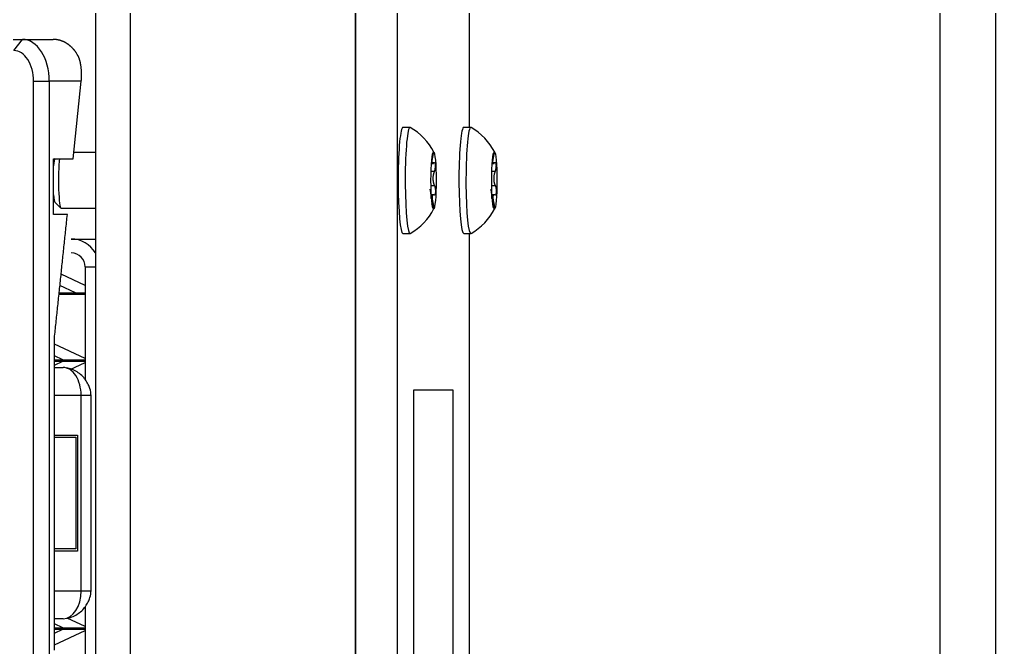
# Model space of a CAD drawing. Header units: millimetres. Extents: x -187347 to 135007, y -6415 to 292048.
# Drawn here: x -51178.1 to -51108.3, y 21621 to 21666 of the extents above; entities that cross this region are included whole.
import ezdxf

# ---------------------------------------------------------------- set-up
doc = ezdxf.new("R2010")
doc.units = ezdxf.units.MM
doc.header["$LTSCALE"] = 100
doc.layers.get('0').update_dxf_attribs({"lineweight": 18})
doc.layers.add('Layout CAT2', color=6, linetype='Continuous')

# ---------------------------------------------------------------- blocks, each defined once
blk = doc.blocks.new('643h346h634')
at = {"color": 0}
for p, q in [((17654.747, -876.401), (17654.747, -1676.401)), ((17650.782, -1676.398), (17650.782, -1420.782)), ((17590.323, -1459.487), (17590.323, -1628.252)), ((17592.813, -1459.487), (17592.813, -1605.252)), ((17608.942, -1473.252), (17608.942, -1575.252)), ((17608.942, -1575.252), (17608.942, -1473.252)), ((17611.929, -1473.252), (17611.929, -1575.252)), ((17617.096, -1520.453), (17617.096, -1483.054)), ((17563.244, -1514.154), (17585.099, -1514.154)), ((17584.486, -1514.954), (17585.099, -1514.154)), ((17585.099, -1514.154), (17587.312, -1514.154)), ((17585.9, -1517.154), (17587.027, -1517.154)), ((17585.9, -1576.154), (17585.9, -1517.154)), ((17589.313, -1517.154), (17587.027, -1517.154)), ((17587.027, -1517.154), (17587.027, -1576.154)), ((17588.734, -1522.704), (17589.313, -1517.154)), ((17612.337, -1520.452), (17612.307, -1520.467)), ((17612.337, -1520.452), (17612.337, -1520.452)), ((17612.843, -1520.452), (17612.337, -1520.452)), ((17612.843, -1520.452), (17612.813, -1520.467)), ((17612.861, -1520.458), (17612.843, -1520.452)), ((17616.688, -1520.452), (17616.658, -1520.467)), ((17616.688, -1520.452), (17616.688, -1520.452)), ((17617.193, -1520.452), (17616.688, -1520.452)), ((17617.193, -1520.452), (17617.163, -1520.467)), ((17617.211, -1520.458), (17617.193, -1520.452)), ((17587.334, -1526.704), (17587.334, -1522.704)), ((17590.323, -1522.252), (17588.782, -1522.252)), ((17614.454, -1522.576), (17614.421, -1522.576)), ((17618.805, -1522.576), (17618.772, -1522.576)), ((17614.378, -1523.043), (17614.518, -1523.043)), ((17614.536, -1522.995), (17614.381, -1522.995)), ((17618.729, -1523.043), (17618.868, -1523.043)), ((17618.886, -1522.995), (17618.732, -1522.995)), ((17614.575, -1523.617), (17614.351, -1523.617)), ((17618.926, -1523.617), (17618.702, -1523.617)), ((17614.345, -1524.606), (17614.583, -1524.606)), ((17618.696, -1524.606), (17618.934, -1524.606)), ((17614.546, -1525.28), (17614.367, -1525.28)), ((17614.554, -1525.294), (17614.368, -1525.294)), ((17618.897, -1525.28), (17618.718, -1525.28)), ((17618.904, -1525.294), (17618.719, -1525.294)), ((17587.427, -1525.816), (17587.851, -1526.244)), ((17587.868, -1526.252), (17590.323, -1526.252)), ((17614.48, -1525.863), (17614.413, -1525.863)), ((17618.831, -1525.863), (17618.764, -1525.863)), ((17588.318, -1526.704), (17587.334, -1526.704)), ((17612.337, -1528.052), (17612.843, -1528.052)), ((17616.688, -1528.052), (17617.193, -1528.052)), ((17617.096, -1565.451), (17617.096, -1528.052)), ((17588.603, -1528.452), (17590.323, -1528.452)), ((17589.599, -1530.452), (17590.323, -1530.452)), ((17589.599, -1530.452), (17589.599, -1538.518)), ((17589.599, -1531.78), (17587.873, -1530.975)), ((17588.907, -1532.302), (17587.789, -1531.781)), ((17587.692, -1532.302), (17588.907, -1532.302)), ((17587.692, -1532.402), (17588.907, -1532.402)), ((17588.907, -1532.402), (17588.907, -1532.302)), ((17588.907, -1532.302), (17589.599, -1532.302)), ((17588.907, -1532.402), (17589.599, -1532.402)), ((17587.41, -1557.904), (17587.41, -1535.404)), ((17589.599, -1537.002), (17587.41, -1535.982)), ((17588.001, -1537.102), (17587.41, -1536.827)), ((17587.41, -1537.478), (17588.001, -1537.202)), ((17587.411, -1537.102), (17588.001, -1537.102)), ((17587.411, -1537.202), (17588.001, -1537.202)), ((17588.001, -1537.102), (17589.599, -1537.102)), ((17588.001, -1537.202), (17588.001, -1537.102)), ((17588.001, -1537.202), (17589.599, -1537.202)), ((17588.513, -1537.809), (17589.599, -1537.302)), ((17587.41, -1537.654), (17588.017, -1537.654)), ((17613.108, -1565.611), (17613.108, -1539.252)), ((17613.108, -1539.252), (17615.917, -1539.252)), ((17615.917, -1539.252), (17615.917, -1573.69)), ((17589.302, -1539.654), (17587.41, -1539.654)), ((17589.302, -1553.654), (17589.302, -1539.654)), ((17590.017, -1553.654), (17590.017, -1539.654)), ((17587.41, -1542.504), (17589.034, -1542.504)), ((17587.41, -1542.654), (17588.919, -1542.654)), ((17588.919, -1542.654), (17588.919, -1550.654)), ((17589.034, -1542.504), (17589.034, -1550.804)), ((17588.919, -1550.654), (17587.41, -1550.654)), ((17589.034, -1550.804), (17587.41, -1550.804)), ((17587.41, -1553.654), (17589.302, -1553.654)), ((17589.599, -1554.79), (17589.599, -1563.052)), ((17589.599, -1556.202), (17588.315, -1555.604)), ((17588.017, -1555.654), (17587.41, -1555.654)), ((17588.001, -1556.302), (17587.41, -1556.027)), ((17587.411, -1556.302), (17588.001, -1556.302)), ((17588.001, -1556.402), (17588.001, -1556.302)), ((17588.001, -1556.302), (17589.599, -1556.302)), ((17587.41, -1556.678), (17588.001, -1556.402)), ((17587.41, -1557.523), (17589.599, -1556.502)), ((17587.411, -1556.402), (17588.001, -1556.402)), ((17588.001, -1556.402), (17589.599, -1556.402))]:
    blk.add_line(p, q, dxfattribs=at)
for centre, start, end in [((17610.673, -1524.252), 27.45506, 60.03825), ((17615.024, -1524.252), 27.45506, 60.03825), ((17610.673, -1524.252), 299.96175, 332.54494), ((17615.024, -1524.252), 299.96175, 332.54494)]:
    blk.add_arc(centre, 4.38, start, end, dxfattribs=at)
for centre, major_axis, ratio, start_param, end_param in [((17585.099, -1517.154), (0, 3), 0.642784, 4.712389, 6.283185), ((17584.486, -1517.154), (0, -2.2), 0.642784, 1.570796, 3.141593), ((17587.55, -1517.154), (0, 3), 0.642784, 5.270685, 5.454319), ((17612.337, -1524.252), (0, 3.8), 0.090637, 0.087267, 3.14168), ((17612.843, -1524.252), (0, 3.8), 0.090637, 0.087267, 3.193811), ((17616.688, -1524.252), (0, 3.8), 0.090637, 0.087267, 3.14168), ((17617.193, -1524.252), (0, 3.8), 0.090637, 0.087267, 3.193811), ((17587.44, -1524.252), (0, 1.571), 0.090637, 0.12418, 0.843703), ((17587.868, -1524.252), (0, 2), 0.090637, 0.660902, 3.14168), ((17587.44, -1524.252), (0, 1.571), 0.090637, 2.297966, 3.050476), ((17588.603, -1530.452), (0, 2), 0.995884, 5.24106, 6.283185), ((17588.603, -1530.452), (0, 1), 0.995884, 4.712389, 6.283185), ((17588.017, -1539.654), (0, -2), 0.642784, 1.570796, 3.141593), ((17588.017, -1553.654), (0, -2), 0.642784, 0, 1.570796)]:
    blk.add_ellipse(centre, major_axis=major_axis, ratio=ratio, start_param=start_param, end_param=end_param, dxfattribs=at)
for centre in [(17614.528, -1524.252), (17618.879, -1524.252)]:
    blk.add_ellipse(centre, major_axis=(0, 2.05), ratio=0.090637, dxfattribs=at)
for points, knots in [([(17588.972, -1515.127), (17588.967, -1515.12), (17588.958, -1515.106), (17588.943, -1515.086), (17588.928, -1515.065), (17588.913, -1515.045), (17588.898, -1515.025), (17588.883, -1515.004), (17588.867, -1514.984), (17588.851, -1514.964), (17588.835, -1514.944), (17588.818, -1514.924), (17588.802, -1514.905), (17588.785, -1514.885), (17588.768, -1514.866), (17588.751, -1514.846), (17588.733, -1514.827), (17588.715, -1514.808), (17588.697, -1514.789), (17588.679, -1514.77), (17588.661, -1514.752), (17588.642, -1514.733), (17588.623, -1514.715), (17588.604, -1514.697), (17588.584, -1514.679), (17588.565, -1514.661), (17588.545, -1514.644), (17588.525, -1514.626), (17588.504, -1514.609), (17588.484, -1514.592), (17588.463, -1514.575), (17588.442, -1514.559), (17588.42, -1514.543), (17588.399, -1514.527), (17588.377, -1514.511), (17588.355, -1514.495), (17588.333, -1514.48), (17588.31, -1514.465), (17588.288, -1514.45), (17588.265, -1514.436), (17588.242, -1514.422), (17588.219, -1514.408), (17588.198, -1514.396), (17588.177, -1514.384), (17588.155, -1514.372), (17588.133, -1514.36), (17588.11, -1514.348), (17588.086, -1514.337), (17588.061, -1514.325), (17588.035, -1514.313), (17588.009, -1514.301), (17587.982, -1514.29), (17587.954, -1514.278), (17587.925, -1514.267), (17587.895, -1514.256), (17587.865, -1514.246), (17587.833, -1514.236), (17587.801, -1514.226), (17587.769, -1514.216), (17587.735, -1514.207), (17587.7, -1514.199), (17587.665, -1514.191), (17587.629, -1514.184), (17587.592, -1514.177), (17587.555, -1514.171), (17587.516, -1514.166), (17587.477, -1514.162), (17587.437, -1514.159), (17587.396, -1514.156), (17587.354, -1514.154), (17587.326, -1514.154), (17587.312, -1514.154)], [0, 0, 0, 0, 0.011255, 0.022574, 0.033955, 0.0454, 0.056908, 0.06848, 0.080115, 0.091813, 0.103574, 0.115399, 0.127287, 0.139239, 0.151254, 0.163332, 0.175474, 0.187679, 0.199947, 0.212279, 0.224674, 0.237133, 0.249655, 0.262241, 0.27489, 0.287602, 0.300378, 0.313218, 0.326121, 0.339087, 0.352117, 0.365211, 0.378368, 0.391588, 0.404872, 0.41822, 0.431631, 0.445106, 0.458644, 0.472246, 0.485911, 0.49964, 0.511421, 0.523592, 0.536154, 0.549107, 0.562451, 0.576186, 0.590312, 0.604829, 0.619737, 0.635035, 0.650725, 0.666806, 0.683278, 0.70014, 0.717394, 0.735039, 0.753074, 0.771501, 0.790319, 0.809527, 0.829127, 0.849118, 0.869499, 0.890272, 0.911436, 0.93299, 0.954936, 0.977272, 1, 1, 1, 1]), ([(17589.313, -1517.154), (17589.314, -1517.145), (17589.316, -1517.127), (17589.318, -1517.099), (17589.321, -1517.072), (17589.323, -1517.046), (17589.325, -1517.019), (17589.327, -1516.994), (17589.329, -1516.968), (17589.33, -1516.943), (17589.332, -1516.918), (17589.333, -1516.894), (17589.334, -1516.869), (17589.335, -1516.846), (17589.336, -1516.822), (17589.336, -1516.799), (17589.337, -1516.777), (17589.337, -1516.754), (17589.338, -1516.732), (17589.338, -1516.711), (17589.338, -1516.69), (17589.338, -1516.669), (17589.338, -1516.648), (17589.338, -1516.628), (17589.338, -1516.608), (17589.337, -1516.589), (17589.337, -1516.57), (17589.336, -1516.551), (17589.336, -1516.533), (17589.335, -1516.515), (17589.335, -1516.497), (17589.334, -1516.48), (17589.333, -1516.463), (17589.332, -1516.447), (17589.331, -1516.431), (17589.331, -1516.415), (17589.33, -1516.399), (17589.329, -1516.384), (17589.328, -1516.369), (17589.327, -1516.355), (17589.326, -1516.341), (17589.323, -1516.311), (17589.319, -1516.264), (17589.313, -1516.203), (17589.306, -1516.142), (17589.298, -1516.083), (17589.289, -1516.025), (17589.28, -1515.969), (17589.27, -1515.914), (17589.259, -1515.86), (17589.248, -1515.808), (17589.237, -1515.757), (17589.225, -1515.707), (17589.212, -1515.658), (17589.199, -1515.611), (17589.19, -1515.58), (17589.186, -1515.565)], [0, 0, 0, 0, 0.016524, 0.032842, 0.048955, 0.064862, 0.080563, 0.096059, 0.111349, 0.126434, 0.141312, 0.155986, 0.170453, 0.184715, 0.198771, 0.212622, 0.226267, 0.239706, 0.25294, 0.265968, 0.27879, 0.291407, 0.303818, 0.316024, 0.328023, 0.339818, 0.351406, 0.362789, 0.373966, 0.384938, 0.395704, 0.406264, 0.416619, 0.426768, 0.436712, 0.44645, 0.455982, 0.465308, 0.474429, 0.483344, 0.492054, 0.500558, 0.539808, 0.578508, 0.616658, 0.654258, 0.691307, 0.727806, 0.763755, 0.799154, 0.834004, 0.868303, 0.902052, 0.935251, 0.9679, 1, 1, 1, 1]), ([(17614.454, -1522.576), (17614.453, -1522.58), (17614.451, -1522.588), (17614.449, -1522.601), (17614.446, -1522.613), (17614.443, -1522.625), (17614.441, -1522.637), (17614.439, -1522.649), (17614.436, -1522.661), (17614.434, -1522.672), (17614.432, -1522.683), (17614.43, -1522.695), (17614.428, -1522.705), (17614.426, -1522.716), (17614.424, -1522.727), (17614.422, -1522.737), (17614.421, -1522.748), (17614.419, -1522.758), (17614.417, -1522.768), (17614.416, -1522.778), (17614.415, -1522.787), (17614.413, -1522.797), (17614.412, -1522.806), (17614.409, -1522.83), (17614.406, -1522.866), (17614.404, -1522.909), (17614.405, -1522.948), (17614.409, -1522.98), (17614.416, -1523.006), (17614.426, -1523.025), (17614.439, -1523.038), (17614.451, -1523.043), (17614.461, -1523.044), (17614.467, -1523.043), (17614.473, -1523.042), (17614.48, -1523.039), (17614.487, -1523.036), (17614.495, -1523.032), (17614.502, -1523.027), (17614.51, -1523.02), (17614.519, -1523.013), (17614.527, -1523.005), (17614.533, -1522.998), (17614.536, -1522.995)], [0, 0, 0, 0, 0.012278, 0.024448, 0.036516, 0.048487, 0.060365, 0.072156, 0.083864, 0.095496, 0.107057, 0.118551, 0.129985, 0.141363, 0.152692, 0.163977, 0.175224, 0.186439, 0.197627, 0.208795, 0.219949, 0.231095, 0.242238, 0.253386, 0.315434, 0.376838, 0.437942, 0.498913, 0.55963, 0.620549, 0.681868, 0.743854, 0.766381, 0.788914, 0.811503, 0.834199, 0.85705, 0.880104, 0.903408, 0.927006, 0.950942, 0.97526, 1, 1, 1, 1]), ([(17614.486, -1522.31), (17614.486, -1522.31), (17614.487, -1522.309), (17614.488, -1522.309), (17614.489, -1522.308), (17614.489, -1522.308), (17614.49, -1522.309), (17614.491, -1522.309), (17614.491, -1522.31), (17614.492, -1522.311), (17614.492, -1522.313), (17614.492, -1522.314), (17614.493, -1522.316), (17614.493, -1522.318), (17614.494, -1522.325), (17614.493, -1522.341), (17614.49, -1522.373), (17614.485, -1522.414), (17614.479, -1522.45), (17614.474, -1522.478), (17614.471, -1522.493), (17614.468, -1522.509), (17614.465, -1522.525), (17614.461, -1522.542), (17614.458, -1522.559), (17614.455, -1522.57), (17614.454, -1522.576)], [0, 0, 0, 0, 0.019498, 0.038961, 0.058397, 0.077813, 0.097217, 0.116614, 0.136013, 0.155421, 0.174844, 0.194291, 0.213768, 0.233284, 0.252844, 0.378525, 0.504542, 0.627994, 0.751294, 0.787379, 0.823167, 0.858725, 0.894121, 0.929421, 0.964692, 1, 1, 1, 1]), ([(17618.805, -1522.576), (17618.804, -1522.58), (17618.802, -1522.588), (17618.799, -1522.601), (17618.797, -1522.613), (17618.794, -1522.625), (17618.792, -1522.637), (17618.789, -1522.649), (17618.787, -1522.661), (17618.785, -1522.672), (17618.782, -1522.683), (17618.78, -1522.695), (17618.778, -1522.705), (17618.776, -1522.716), (17618.775, -1522.727), (17618.773, -1522.737), (17618.771, -1522.748), (17618.77, -1522.758), (17618.768, -1522.768), (17618.767, -1522.778), (17618.765, -1522.787), (17618.764, -1522.797), (17618.763, -1522.806), (17618.76, -1522.83), (17618.756, -1522.866), (17618.755, -1522.909), (17618.756, -1522.948), (17618.76, -1522.98), (17618.767, -1523.006), (17618.777, -1523.025), (17618.789, -1523.038), (17618.801, -1523.043), (17618.811, -1523.044), (17618.817, -1523.043), (17618.824, -1523.042), (17618.831, -1523.039), (17618.838, -1523.036), (17618.845, -1523.032), (17618.853, -1523.027), (17618.861, -1523.02), (17618.869, -1523.013), (17618.878, -1523.005), (17618.883, -1522.998), (17618.886, -1522.995)], [0, 0, 0, 0, 0.012278, 0.024448, 0.036516, 0.048487, 0.060365, 0.072156, 0.083864, 0.095496, 0.107057, 0.118551, 0.129985, 0.141363, 0.152692, 0.163977, 0.175224, 0.186439, 0.197627, 0.208795, 0.219949, 0.231095, 0.242238, 0.253386, 0.315434, 0.376838, 0.437942, 0.498913, 0.55963, 0.620549, 0.681868, 0.743854, 0.766381, 0.788914, 0.811503, 0.834199, 0.85705, 0.880104, 0.903408, 0.927006, 0.950942, 0.97526, 1, 1, 1, 1]), ([(17618.837, -1522.31), (17618.837, -1522.31), (17618.838, -1522.309), (17618.838, -1522.309), (17618.839, -1522.308), (17618.84, -1522.308), (17618.841, -1522.309), (17618.841, -1522.309), (17618.842, -1522.31), (17618.842, -1522.311), (17618.843, -1522.313), (17618.843, -1522.314), (17618.843, -1522.316), (17618.844, -1522.318), (17618.844, -1522.325), (17618.844, -1522.341), (17618.841, -1522.373), (17618.836, -1522.414), (17618.83, -1522.45), (17618.825, -1522.478), (17618.822, -1522.493), (17618.819, -1522.509), (17618.815, -1522.525), (17618.812, -1522.542), (17618.808, -1522.559), (17618.806, -1522.57), (17618.805, -1522.576)], [0, 0, 0, 0, 0.019498, 0.038961, 0.058397, 0.077813, 0.097217, 0.116614, 0.136013, 0.155421, 0.174844, 0.194291, 0.213768, 0.233284, 0.252844, 0.378525, 0.504542, 0.627994, 0.751294, 0.787379, 0.823167, 0.858725, 0.894121, 0.929421, 0.964692, 1, 1, 1, 1]), ([(17614.536, -1522.995), (17614.537, -1522.994), (17614.539, -1522.991), (17614.542, -1522.988), (17614.546, -1522.985), (17614.549, -1522.982), (17614.552, -1522.979), (17614.556, -1522.977), (17614.559, -1522.975), (17614.562, -1522.973), (17614.565, -1522.971), (17614.568, -1522.97), (17614.572, -1522.969), (17614.58, -1522.967), (17614.592, -1522.968), (17614.608, -1522.98), (17614.622, -1523.002), (17614.633, -1523.035), (17614.641, -1523.077), (17614.646, -1523.128), (17614.649, -1523.185), (17614.647, -1523.248), (17614.643, -1523.314), (17614.636, -1523.373), (17614.628, -1523.424), (17614.619, -1523.467), (17614.612, -1523.5), (17614.605, -1523.525), (17614.601, -1523.541), (17614.596, -1523.558), (17614.591, -1523.573), (17614.586, -1523.588), (17614.581, -1523.603), (17614.577, -1523.612), (17614.575, -1523.617)], [0, 0, 0, 0, 0.0102, 0.020389, 0.030574, 0.04076, 0.050955, 0.061165, 0.071395, 0.081653, 0.091944, 0.102276, 0.112654, 0.123085, 0.183548, 0.244036, 0.306961, 0.368865, 0.430807, 0.493792, 0.557747, 0.620822, 0.684073, 0.748602, 0.790441, 0.832067, 0.87386, 0.892158, 0.910305, 0.928336, 0.946287, 0.964191, 0.982084, 1, 1, 1, 1]), ([(17618.886, -1522.995), (17618.887, -1522.994), (17618.89, -1522.991), (17618.893, -1522.988), (17618.896, -1522.985), (17618.9, -1522.982), (17618.903, -1522.979), (17618.906, -1522.977), (17618.909, -1522.975), (17618.913, -1522.973), (17618.916, -1522.971), (17618.919, -1522.97), (17618.922, -1522.969), (17618.93, -1522.967), (17618.943, -1522.968), (17618.958, -1522.98), (17618.972, -1523.002), (17618.983, -1523.035), (17618.992, -1523.077), (17618.997, -1523.128), (17618.999, -1523.185), (17618.998, -1523.248), (17618.993, -1523.314), (17618.986, -1523.373), (17618.978, -1523.424), (17618.97, -1523.467), (17618.962, -1523.5), (17618.956, -1523.525), (17618.951, -1523.541), (17618.947, -1523.558), (17618.942, -1523.573), (17618.936, -1523.588), (17618.931, -1523.603), (17618.928, -1523.612), (17618.926, -1523.617)], [0, 0, 0, 0, 0.0102, 0.020389, 0.030574, 0.04076, 0.050955, 0.061165, 0.071395, 0.081653, 0.091944, 0.102276, 0.112654, 0.123085, 0.183548, 0.244036, 0.306961, 0.368865, 0.430807, 0.493792, 0.557747, 0.620822, 0.684073, 0.748602, 0.790441, 0.832067, 0.87386, 0.892158, 0.910305, 0.928336, 0.946287, 0.964191, 0.982084, 1, 1, 1, 1]), ([(17614.575, -1523.617), (17614.574, -1523.62), (17614.571, -1523.627), (17614.567, -1523.637), (17614.563, -1523.647), (17614.56, -1523.658), (17614.556, -1523.668), (17614.553, -1523.679), (17614.549, -1523.689), (17614.546, -1523.7), (17614.542, -1523.711), (17614.539, -1523.721), (17614.536, -1523.732), (17614.533, -1523.743), (17614.53, -1523.754), (17614.527, -1523.765), (17614.524, -1523.776), (17614.522, -1523.788), (17614.519, -1523.799), (17614.516, -1523.81), (17614.514, -1523.822), (17614.512, -1523.833), (17614.509, -1523.845), (17614.504, -1523.875), (17614.496, -1523.923), (17614.488, -1523.991), (17614.483, -1524.06), (17614.482, -1524.128), (17614.484, -1524.196), (17614.49, -1524.263), (17614.498, -1524.328), (17614.508, -1524.377), (17614.515, -1524.412), (17614.521, -1524.434), (17614.526, -1524.455), (17614.532, -1524.475), (17614.538, -1524.495), (17614.545, -1524.515), (17614.552, -1524.534), (17614.559, -1524.553), (17614.567, -1524.571), (17614.575, -1524.589), (17614.58, -1524.6), (17614.583, -1524.606)], [0, 0, 0, 0, 0.012257, 0.024407, 0.036454, 0.048405, 0.060262, 0.072033, 0.083721, 0.095333, 0.106873, 0.118347, 0.12976, 0.141118, 0.152426, 0.16369, 0.174915, 0.186108, 0.197275, 0.208421, 0.219552, 0.230674, 0.241794, 0.252918, 0.314957, 0.376375, 0.437487, 0.49846, 0.559222, 0.620186, 0.681581, 0.743641, 0.766187, 0.788738, 0.811346, 0.83406, 0.85693, 0.880003, 0.903325, 0.926943, 0.9509, 0.975238, 1, 1, 1, 1]), ([(17618.926, -1523.617), (17618.924, -1523.62), (17618.922, -1523.627), (17618.918, -1523.637), (17618.914, -1523.647), (17618.91, -1523.658), (17618.907, -1523.668), (17618.903, -1523.679), (17618.9, -1523.689), (17618.896, -1523.7), (17618.893, -1523.711), (17618.89, -1523.721), (17618.887, -1523.732), (17618.884, -1523.743), (17618.881, -1523.754), (17618.878, -1523.765), (17618.875, -1523.776), (17618.872, -1523.788), (17618.87, -1523.799), (17618.867, -1523.81), (17618.864, -1523.822), (17618.862, -1523.833), (17618.86, -1523.845), (17618.854, -1523.875), (17618.846, -1523.923), (17618.839, -1523.991), (17618.834, -1524.06), (17618.833, -1524.128), (17618.835, -1524.196), (17618.84, -1524.263), (17618.849, -1524.328), (17618.858, -1524.377), (17618.866, -1524.412), (17618.871, -1524.434), (17618.877, -1524.455), (17618.883, -1524.475), (17618.889, -1524.495), (17618.896, -1524.515), (17618.902, -1524.534), (17618.91, -1524.553), (17618.917, -1524.571), (17618.925, -1524.589), (17618.931, -1524.6), (17618.934, -1524.606)], [0, 0, 0, 0, 0.012257, 0.024407, 0.036454, 0.048405, 0.060262, 0.072033, 0.083721, 0.095333, 0.106873, 0.118347, 0.12976, 0.141118, 0.152426, 0.16369, 0.174915, 0.186108, 0.197275, 0.208421, 0.219552, 0.230674, 0.241794, 0.252918, 0.314957, 0.376375, 0.437487, 0.49846, 0.559222, 0.620186, 0.681581, 0.743641, 0.766187, 0.788738, 0.811346, 0.83406, 0.85693, 0.880003, 0.903325, 0.926943, 0.9509, 0.975238, 1, 1, 1, 1]), ([(17614.33, -1525.51), (17614.331, -1525.511), (17614.332, -1525.513), (17614.333, -1525.517), (17614.335, -1525.52), (17614.336, -1525.523), (17614.338, -1525.526), (17614.339, -1525.528), (17614.341, -1525.53), (17614.342, -1525.532), (17614.343, -1525.534), (17614.344, -1525.535), (17614.346, -1525.536), (17614.349, -1525.538), (17614.353, -1525.537), (17614.357, -1525.525), (17614.36, -1525.503), (17614.361, -1525.47), (17614.36, -1525.428), (17614.357, -1525.377), (17614.353, -1525.32), (17614.348, -1525.257), (17614.341, -1525.191), (17614.333, -1525.132), (17614.326, -1525.08), (17614.32, -1525.038), (17614.314, -1525.005), (17614.31, -1524.98), (17614.307, -1524.963), (17614.304, -1524.947), (17614.3, -1524.932), (17614.297, -1524.916), (17614.294, -1524.902), (17614.292, -1524.893), (17614.291, -1524.888)], [0, 0, 0, 0, 0.010206, 0.020402, 0.030593, 0.040786, 0.050987, 0.061203, 0.071439, 0.081702, 0.091999, 0.102335, 0.112718, 0.123154, 0.183616, 0.244105, 0.306993, 0.368867, 0.430783, 0.493746, 0.557704, 0.620781, 0.684036, 0.748569, 0.790416, 0.832049, 0.873848, 0.892148, 0.910297, 0.92833, 0.946282, 0.964188, 0.982083, 1, 1, 1, 1]), ([(17614.583, -1524.606), (17614.584, -1524.608), (17614.586, -1524.612), (17614.589, -1524.619), (17614.593, -1524.626), (17614.596, -1524.633), (17614.599, -1524.641), (17614.602, -1524.649), (17614.605, -1524.656), (17614.607, -1524.665), (17614.61, -1524.673), (17614.613, -1524.681), (17614.616, -1524.69), (17614.623, -1524.713), (17614.633, -1524.753), (17614.645, -1524.814), (17614.654, -1524.878), (17614.66, -1524.944), (17614.663, -1525.009), (17614.662, -1525.072), (17614.659, -1525.13), (17614.651, -1525.183), (17614.641, -1525.227), (17614.629, -1525.258), (17614.617, -1525.279), (17614.606, -1525.291), (17614.596, -1525.298), (17614.589, -1525.301), (17614.583, -1525.302), (17614.577, -1525.302), (17614.572, -1525.301), (17614.566, -1525.3), (17614.56, -1525.297), (17614.556, -1525.295), (17614.554, -1525.294)], [0, 0, 0, 0, 0.010206, 0.020402, 0.030593, 0.040786, 0.050987, 0.061203, 0.071439, 0.081702, 0.091999, 0.102335, 0.112718, 0.123154, 0.183616, 0.244105, 0.306993, 0.368867, 0.430783, 0.493746, 0.557704, 0.620781, 0.684036, 0.748569, 0.790416, 0.832049, 0.873848, 0.892148, 0.910297, 0.92833, 0.946282, 0.964188, 0.982083, 1, 1, 1, 1]), ([(17618.681, -1525.51), (17618.681, -1525.511), (17618.682, -1525.513), (17618.684, -1525.517), (17618.685, -1525.52), (17618.687, -1525.523), (17618.688, -1525.526), (17618.69, -1525.528), (17618.691, -1525.53), (17618.692, -1525.532), (17618.694, -1525.534), (17618.695, -1525.535), (17618.696, -1525.536), (17618.699, -1525.538), (17618.704, -1525.537), (17618.708, -1525.525), (17618.71, -1525.503), (17618.711, -1525.47), (17618.71, -1525.428), (17618.708, -1525.377), (17618.704, -1525.32), (17618.698, -1525.257), (17618.691, -1525.191), (17618.684, -1525.132), (17618.677, -1525.08), (17618.67, -1525.038), (17618.665, -1525.005), (17618.66, -1524.98), (17618.657, -1524.963), (17618.654, -1524.947), (17618.651, -1524.932), (17618.648, -1524.916), (17618.645, -1524.902), (17618.642, -1524.893), (17618.641, -1524.888)], [0, 0, 0, 0, 0.010206, 0.020402, 0.030593, 0.040786, 0.050987, 0.061203, 0.071439, 0.081702, 0.091999, 0.102335, 0.112718, 0.123154, 0.183616, 0.244105, 0.306993, 0.368867, 0.430783, 0.493746, 0.557704, 0.620781, 0.684036, 0.748569, 0.790416, 0.832049, 0.873848, 0.892148, 0.910297, 0.92833, 0.946282, 0.964188, 0.982083, 1, 1, 1, 1]), ([(17618.934, -1524.606), (17618.935, -1524.608), (17618.937, -1524.612), (17618.94, -1524.619), (17618.943, -1524.626), (17618.946, -1524.633), (17618.949, -1524.641), (17618.952, -1524.649), (17618.955, -1524.656), (17618.958, -1524.665), (17618.961, -1524.673), (17618.964, -1524.681), (17618.966, -1524.69), (17618.973, -1524.713), (17618.984, -1524.753), (17618.996, -1524.814), (17619.005, -1524.878), (17619.011, -1524.944), (17619.014, -1525.009), (17619.013, -1525.072), (17619.009, -1525.13), (17619.002, -1525.183), (17618.992, -1525.227), (17618.98, -1525.258), (17618.968, -1525.279), (17618.957, -1525.291), (17618.947, -1525.298), (17618.939, -1525.301), (17618.934, -1525.302), (17618.928, -1525.302), (17618.922, -1525.301), (17618.916, -1525.3), (17618.91, -1525.297), (17618.906, -1525.295), (17618.904, -1525.294)], [0, 0, 0, 0, 0.010206, 0.020402, 0.030593, 0.040786, 0.050987, 0.061203, 0.071439, 0.081702, 0.091999, 0.102335, 0.112718, 0.123154, 0.183616, 0.244105, 0.306993, 0.368867, 0.430783, 0.493746, 0.557704, 0.620781, 0.684036, 0.748569, 0.790416, 0.832049, 0.873848, 0.892148, 0.910297, 0.92833, 0.946282, 0.964188, 0.982083, 1, 1, 1, 1]), ([(17614.554, -1525.294), (17614.552, -1525.293), (17614.55, -1525.291), (17614.545, -1525.289), (17614.541, -1525.287), (17614.537, -1525.285), (17614.533, -1525.283), (17614.529, -1525.282), (17614.525, -1525.281), (17614.521, -1525.28), (17614.517, -1525.28), (17614.513, -1525.279), (17614.509, -1525.279), (17614.506, -1525.28), (17614.502, -1525.28), (17614.499, -1525.281), (17614.495, -1525.282), (17614.492, -1525.283), (17614.489, -1525.284), (17614.485, -1525.286), (17614.482, -1525.287), (17614.479, -1525.289), (17614.476, -1525.292), (17614.469, -1525.298), (17614.458, -1525.31), (17614.445, -1525.334), (17614.435, -1525.365), (17614.429, -1525.401), (17614.425, -1525.443), (17614.424, -1525.491), (17614.427, -1525.543), (17614.431, -1525.587), (17614.435, -1525.621), (17614.438, -1525.643), (17614.442, -1525.666), (17614.445, -1525.688), (17614.449, -1525.712), (17614.454, -1525.735), (17614.458, -1525.76), (17614.463, -1525.785), (17614.469, -1525.81), (17614.474, -1525.836), (17614.478, -1525.854), (17614.48, -1525.863)], [0, 0, 0, 0, 0.012278, 0.024448, 0.036516, 0.048487, 0.060365, 0.072156, 0.083864, 0.095496, 0.107057, 0.118551, 0.129985, 0.141363, 0.152692, 0.163977, 0.175224, 0.186439, 0.197627, 0.208795, 0.219949, 0.231095, 0.242238, 0.253386, 0.315434, 0.376838, 0.437942, 0.498913, 0.55963, 0.620549, 0.681868, 0.743854, 0.766381, 0.788914, 0.811503, 0.834199, 0.85705, 0.880104, 0.903408, 0.927006, 0.950942, 0.97526, 1, 1, 1, 1]), ([(17618.904, -1525.294), (17618.903, -1525.293), (17618.9, -1525.291), (17618.896, -1525.289), (17618.892, -1525.287), (17618.887, -1525.285), (17618.883, -1525.283), (17618.879, -1525.282), (17618.875, -1525.281), (17618.871, -1525.28), (17618.867, -1525.28), (17618.864, -1525.279), (17618.86, -1525.279), (17618.856, -1525.28), (17618.853, -1525.28), (17618.849, -1525.281), (17618.846, -1525.282), (17618.842, -1525.283), (17618.839, -1525.284), (17618.836, -1525.286), (17618.833, -1525.287), (17618.83, -1525.289), (17618.827, -1525.292), (17618.819, -1525.298), (17618.808, -1525.31), (17618.796, -1525.334), (17618.786, -1525.365), (17618.779, -1525.401), (17618.775, -1525.443), (17618.775, -1525.491), (17618.778, -1525.543), (17618.782, -1525.587), (17618.786, -1525.621), (17618.789, -1525.643), (17618.792, -1525.666), (17618.796, -1525.688), (17618.8, -1525.712), (17618.804, -1525.735), (17618.809, -1525.76), (17618.814, -1525.785), (17618.819, -1525.81), (17618.825, -1525.836), (17618.829, -1525.854), (17618.831, -1525.863)], [0, 0, 0, 0, 0.012278, 0.024448, 0.036516, 0.048487, 0.060365, 0.072156, 0.083864, 0.095496, 0.107057, 0.118551, 0.129985, 0.141363, 0.152692, 0.163977, 0.175224, 0.186439, 0.197627, 0.208795, 0.219949, 0.231095, 0.242238, 0.253386, 0.315434, 0.376838, 0.437942, 0.498913, 0.55963, 0.620549, 0.681868, 0.743854, 0.766381, 0.788914, 0.811503, 0.834199, 0.85705, 0.880104, 0.903408, 0.927006, 0.950942, 0.97526, 1, 1, 1, 1]), ([(17614.48, -1525.863), (17614.481, -1525.866), (17614.483, -1525.873), (17614.485, -1525.884), (17614.487, -1525.894), (17614.489, -1525.904), (17614.491, -1525.914), (17614.493, -1525.924), (17614.495, -1525.934), (17614.497, -1525.944), (17614.499, -1525.954), (17614.501, -1525.964), (17614.503, -1525.974), (17614.507, -1525.999), (17614.514, -1526.038), (17614.52, -1526.086), (17614.523, -1526.128), (17614.524, -1526.161), (17614.522, -1526.184), (17614.518, -1526.196), (17614.511, -1526.198), (17614.501, -1526.188), (17614.49, -1526.166), (17614.478, -1526.137), (17614.466, -1526.107), (17614.456, -1526.077), (17614.448, -1526.05), (17614.441, -1526.028), (17614.436, -1526.013), (17614.431, -1525.997), (17614.426, -1525.98), (17614.421, -1525.964), (17614.417, -1525.947), (17614.413, -1525.935), (17614.412, -1525.929)], [0, 0, 0, 0, 0.0102, 0.020389, 0.030574, 0.04076, 0.050955, 0.061165, 0.071395, 0.081653, 0.091944, 0.102276, 0.112654, 0.123085, 0.183548, 0.244036, 0.306961, 0.368865, 0.430807, 0.493792, 0.557747, 0.620822, 0.684073, 0.748602, 0.790441, 0.832067, 0.87386, 0.892158, 0.910305, 0.928336, 0.946287, 0.964191, 0.982084, 1, 1, 1, 1]), ([(17618.831, -1525.863), (17618.832, -1525.866), (17618.833, -1525.873), (17618.835, -1525.884), (17618.838, -1525.894), (17618.84, -1525.904), (17618.842, -1525.914), (17618.844, -1525.924), (17618.846, -1525.934), (17618.848, -1525.944), (17618.85, -1525.954), (17618.852, -1525.964), (17618.853, -1525.974), (17618.858, -1525.999), (17618.864, -1526.038), (17618.87, -1526.086), (17618.874, -1526.128), (17618.875, -1526.161), (17618.873, -1526.184), (17618.868, -1526.196), (17618.861, -1526.198), (17618.852, -1526.188), (17618.84, -1526.166), (17618.828, -1526.137), (17618.817, -1526.107), (17618.807, -1526.077), (17618.798, -1526.05), (17618.791, -1526.028), (17618.787, -1526.013), (17618.782, -1525.997), (17618.777, -1525.98), (17618.772, -1525.964), (17618.767, -1525.947), (17618.764, -1525.935), (17618.762, -1525.929)], [0, 0, 0, 0, 0.0102, 0.020389, 0.030574, 0.04076, 0.050955, 0.061165, 0.071395, 0.081653, 0.091944, 0.102276, 0.112654, 0.123085, 0.183548, 0.244036, 0.306961, 0.368865, 0.430807, 0.493792, 0.557747, 0.620822, 0.684073, 0.748602, 0.790441, 0.832067, 0.87386, 0.892158, 0.910305, 0.928336, 0.946287, 0.964191, 0.982084, 1, 1, 1, 1]), ([(17590.016, -1539.654), (17590.012, -1539.493), (17589.968, -1539.233), (17589.819, -1538.845), (17589.621, -1538.524), (17589.35, -1538.217), (17589.017, -1537.959), (17588.642, -1537.777), (17588.383, -1537.709), (17588.251, -1537.687)], [0, 0, 0, 0, 0.187703, 0.30306, 0.432387, 0.573525, 0.717772, 0.861035, 1, 1, 1, 1]), ([(17590.017, -1539.654), (17590.017, -1539.654), (17590.014, -1539.654), (17589.998, -1539.654), (17589.974, -1539.654), (17589.9, -1539.654), (17589.851, -1539.654), (17589.73, -1539.654), (17589.659, -1539.654), (17589.495, -1539.654), (17589.403, -1539.654), (17589.302, -1539.654)], [0, 0, 0, 0, 0.101479, 0.101479, 0.326109, 0.326109, 0.55074, 0.55074, 0.77537, 0.77537, 1, 1, 1, 1]), ([(17588.251, -1555.621), (17588.383, -1555.6), (17588.642, -1555.532), (17589.017, -1555.349), (17589.35, -1555.091), (17589.621, -1554.784), (17589.819, -1554.463), (17589.968, -1554.076), (17590.012, -1553.815), (17590.016, -1553.654)], [0, 0, 0, 0, 0.138964, 0.282228, 0.426474, 0.567613, 0.69694, 0.812297, 1, 1, 1, 1]), ([(17589.302, -1553.654), (17589.403, -1553.654), (17589.495, -1553.654), (17589.659, -1553.654), (17589.73, -1553.654), (17589.851, -1553.654), (17589.9, -1553.654), (17589.974, -1553.654), (17589.998, -1553.654), (17590.014, -1553.654), (17590.017, -1553.654), (17590.017, -1553.654)], [0, 0, 0, 0, 0.22463, 0.22463, 0.44926, 0.44926, 0.673891, 0.673891, 0.898521, 0.898521, 1, 1, 1, 1])]:
    blk.add_open_spline(points, degree=3, knots=knots, dxfattribs=at)
for points in [[(17587.334, -1522.704), (17588.734, -1522.704)], [(17587.41, -1535.404), (17588.318, -1526.704)]]:
    blk.add_open_spline(points, degree=1, dxfattribs=at)

msp = doc.modelspace()

# ---------------------------------------------------------------- block references
at = {"layer": 'Layout CAT2'}
msp.add_blockref('643h346h634', (-68763.028, 23178.748, -3.449), dxfattribs=at)

doc.saveas('drawing.dxf')
